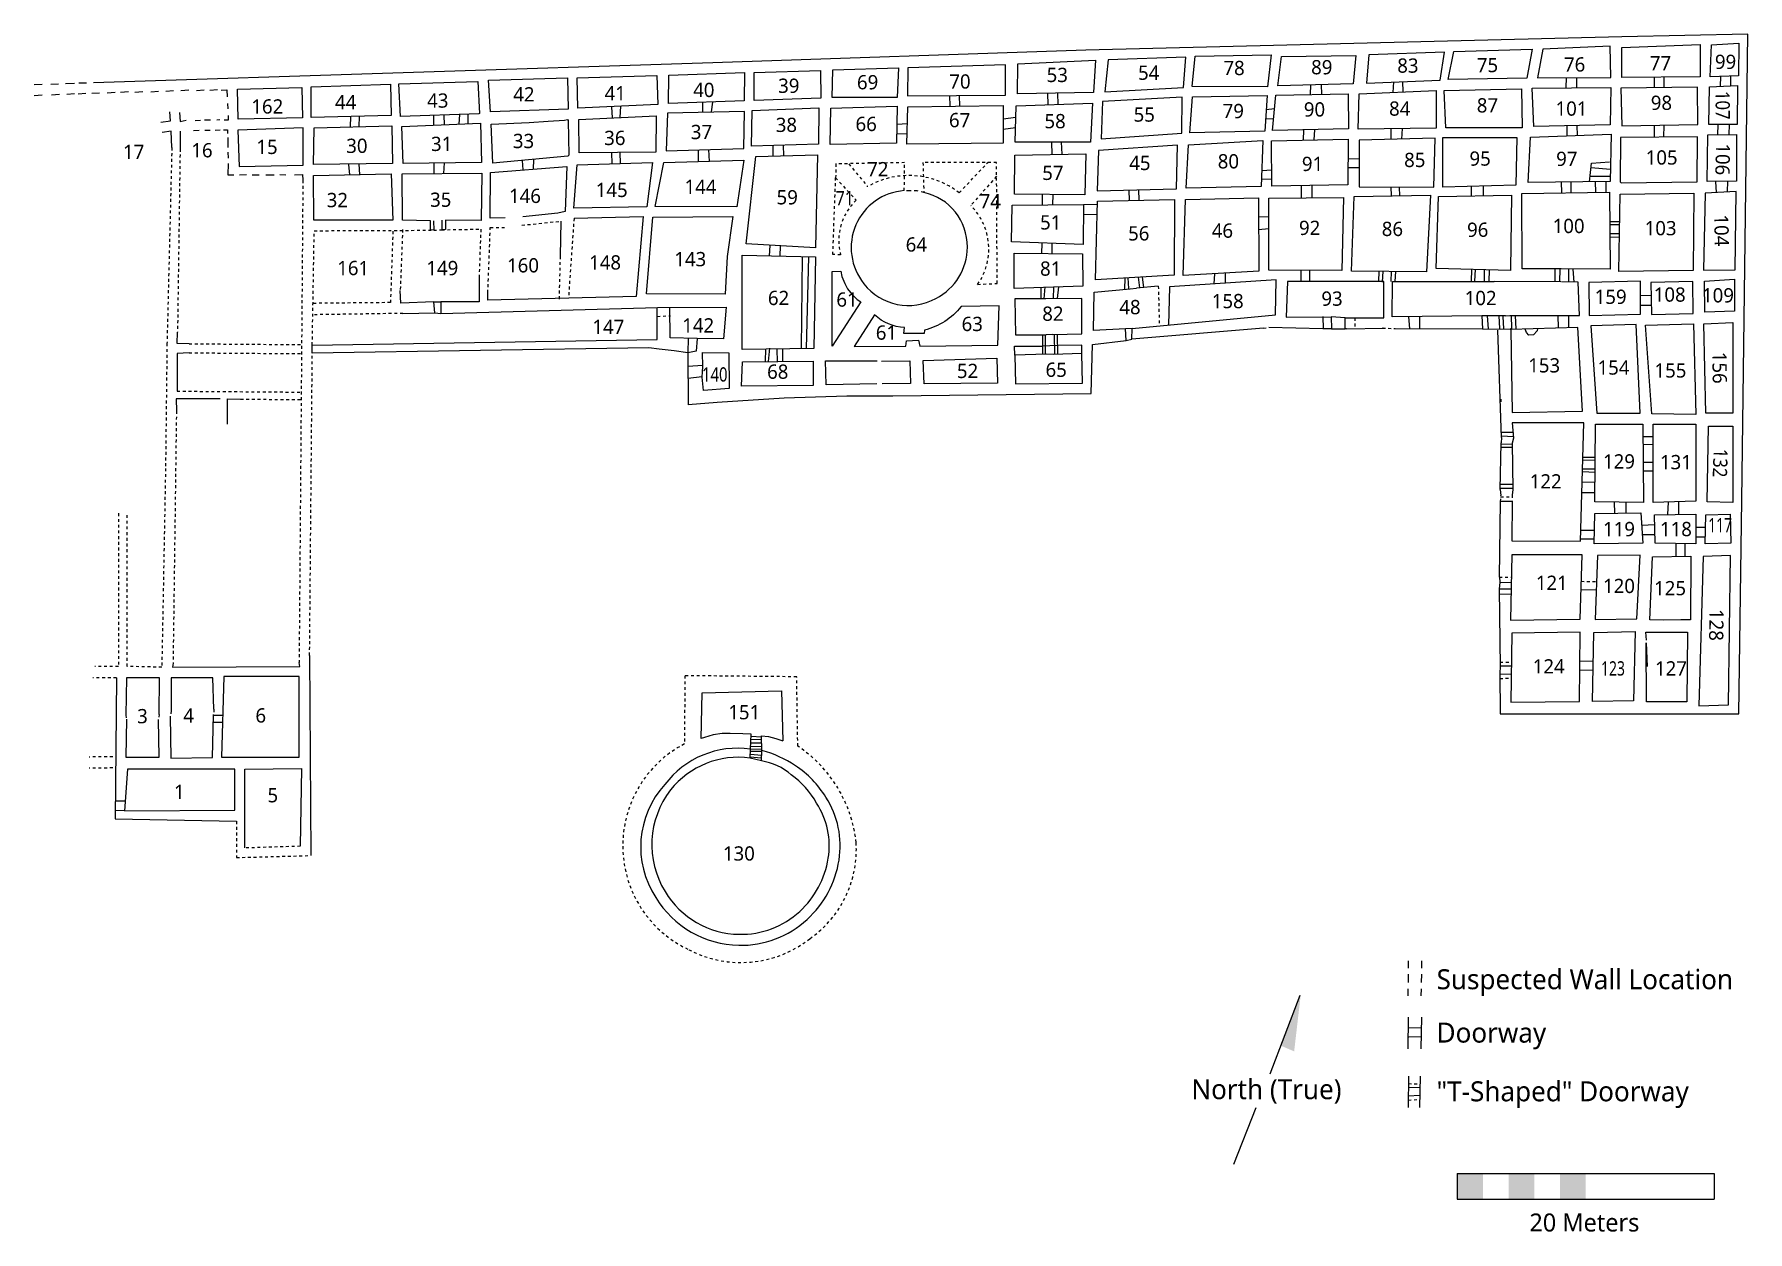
# Model space of a CAD drawing. Header units: inches. Extents: x -16.5 to 43.5, y -7.1 to 34.9.
import ezdxf

# ---------------------------------------------------------------- set-up
doc = ezdxf.new("R2010")
doc.units = ezdxf.units.IN
doc.header["$LTSCALE"] = 0.25
doc.header["$MEASUREMENT"] = 0
doc.linetypes.add('HIDDEN', pattern=[0.375, 0.25, -0.125])
for name, color, linetype in [('tblock', 7, 'Continuous'), ('text-primary', 7, 'Continuous'), ('Walls', 5, 'Continuous')]:
    doc.layers.add(name, color=color, linetype=linetype)
doc.styles.get("Standard").update_dxf_attribs({"font": 'trebuc.TTF'})

msp = doc.modelspace()

# ---------------------------------------------------------------- linework, layer by layer
at = {"layer": 'tblock', "color": 7, "linetype": 'Continuous'}
for points in [[(26.821, -1.537), (27.866, 1.21)], [(25.542, -4.708), (26.324, -2.717)], [(33.365, -5.027), (34.265, -5.027), (35.165, -5.027), (36.065, -5.027), (36.965, -5.027), (37.865, -5.027)], [(33.365, -5.027), (33.365, -5.927)], [(37.865, -5.027), (38.765, -5.027), (39.665, -5.027), (40.565, -5.027), (41.465, -5.027), (42.365, -5.027)], [(42.365, -5.027), (42.365, -5.927)], [(33.365, -5.927), (34.265, -5.927), (35.165, -5.927), (36.065, -5.927), (36.965, -5.927), (37.865, -5.927)], [(37.865, -5.927), (38.765, -5.927), (39.665, -5.927), (40.565, -5.927), (41.465, -5.927), (42.365, -5.927)]]:
    msp.add_lwpolyline(points, dxfattribs=at)
for points in [[(33.365, -5.927), (33.365, -5.027), (34.265, -5.927), (34.265, -5.027)], [(35.165, -5.927), (35.165, -5.027), (36.065, -5.927), (36.065, -5.027)], [(36.965, -5.927), (36.965, -5.027), (37.865, -5.927), (37.865, -5.027)]]:
    msp.add_solid(points, dxfattribs=at)
at = {"layer": 'Walls'}
for p, q in [((43.537, 34.862), (39.131, 34.775)), ((43.328, 18.551), (43.537, 34.862)), ((20.365, 34.307), (7.301, 33.86)), ((39.131, 34.775), (20.365, 34.307)), ((7.301, 33.86), (-14.378, 33.164)), ((-3.622, 25.441), (-3.641, 25.889)), ((-0.882, 26.373), (-0.882, 25.497)), ((20.63, 24.487), (20.658, 25.833)), ((20.658, 25.833), (21.91, 25.95)), ((22.9, 26.042), (22.137, 25.968)), ((23.29, 26.023), (23.254, 24.677)), ((27.026, 26.265), (23.29, 26.023)), ((27.008, 25.038), (27.026, 26.265)), ((27.425, 26.21), (27.378, 24.954)), ((30.79, 26.21), (27.425, 26.21)), ((30.79, 24.931), (30.79, 26.21)), ((31.082, 24.97), (31.099, 26.203)), ((31.099, 26.203), (34.263, 26.203)), ((34.263, 26.203), (34.661, 26.209)), ((36.998, 26.194), (34.661, 26.209)), ((37.603, 26.18), (37.018, 26.19)), ((37.646, 25.012), (37.603, 26.18)), ((-2.467, 25.497), (-3.622, 25.441)), ((-0.882, 25.497), (-2.224, 25.497)), ((-2.224, 25.087), (5.361, 25.292)), ((5.361, 25.292), (7.766, 25.311)), ((7.766, 25.311), (7.673, 24.193)), ((18.959, 25.596), (17.881, 25.596)), ((17.881, 25.596), (17.899, 24.332)), ((20.223, 25.614), (18.959, 25.596)), ((20.223, 24.37), (20.223, 25.614)), ((-3.548, 25.087), (-2.429, 25.106)), ((21.989, 24.555), (27.008, 25.038)), ((27.378, 24.954), (28.948, 24.972)), ((29.439, 24.931), (30.79, 24.931)), ((34.225, 24.998), (31.082, 24.97)), ((35.055, 24.998), (34.225, 24.998)), ((35.21, 25.012), (37.646, 25.012)), ((7.673, 24.193), (6.759, 24.212)), ((17.899, 24.332), (18.977, 24.332)), ((19.2, 24.351), (20.223, 24.37)), ((20.544, 22.281), (20.601, 24)), ((20.601, 24), (21.776, 24.143)), ((21.748, 24.544), (20.63, 24.487)), ((26.58, 24.574), (21.97, 24.184)), ((28.962, 24.545), (28.657, 24.552)), ((29.487, 24.552), (29.439, 24.552)), ((34.253, 24.548), (35.261, 24.531)), ((34.913, 20.738), (34.791, 24.5)), ((35.245, 24.528), (35.224, 24.562)), ((6.722, 23.765), (6.424, 23.709)), ((6.424, 23.709), (6.435, 21.885)), ((11.27, 22.591), (11.251, 23.429)), ((11.251, 23.429), (13.054, 23.423)), ((13.209, 23.415), (14.196, 23.431)), ((14.196, 23.431), (14.219, 22.631)), ((18.977, 23.663), (17.881, 23.626)), ((17.881, 23.626), (17.899, 22.623)), ((20.223, 23.682), (19.219, 23.645)), ((20.241, 22.641), (20.223, 23.682)), ((13.046, 22.615), (11.27, 22.591)), ((14.219, 22.631), (13.232, 22.623)), ((13.609, 22.195), (20.544, 22.281)), ((17.899, 22.623), (20.241, 22.641)), ((37.804, 21.259), (35.292, 21.259)), ((35.292, 21.259), (35.34, 20.714)), ((37.686, 17.114), (37.804, 21.259)), ((34.867, 18.926), (34.906, 20.551)), ((35.288, 20.541), (35.318, 18.916)), ((43.231, 11.06), (43.328, 18.551)), ((34.844, 15.846), (34.852, 15.673)), ((34.839, 15.428), (34.868, 12.707)), ((34.854, 12.495), (34.865, 11.07)), ((34.865, 11.07), (43.231, 11.06)), ((31.658, -1.623), (31.663, -2.052)), ((31.649, -2.265), (31.653, -2.726))]:
    msp.add_line(p, q, dxfattribs=at)
at = {"layer": 'Walls', "color": 9}
for p, q in [((28.227, 32.752), (28.238, 33.086)), ((28.607, 33.095), (28.618, 32.759)), ((31.131, 33.191), (31.114, 32.827)), ((31.471, 32.843), (31.465, 33.203)), ((26.655, 31.895), (26.935, 31.913)), ((26.968, 32.252), (26.677, 32.212)), ((27.979, 31.155), (27.997, 31.514)), ((28.366, 31.521), (28.348, 31.163)), ((31.039, 31.553), (31.039, 31.182)), ((31.427, 31.191), (31.444, 31.56)), ((29.546, 30.495), (29.933, 30.51)), ((29.546, 30.198), (29.933, 30.198)), ((21.867, 29.408), (21.878, 29.045)), ((22.226, 29.052), (22.214, 29.416)), ((31.042, 29.514), (31.047, 29.202)), ((31.351, 29.208), (31.346, 29.512)), ((33.857, 29.531), (33.857, 29.2)), ((34.282, 29.209), (34.29, 29.544)), ((20.77, 28.904), (20.284, 28.893)), ((20.281, 28.547), (20.76, 28.562)), ((27.885, 26.594), (27.885, 26.21)), ((28.194, 26.592), (28.194, 26.21)), ((30.625, 26.558), (30.612, 26.219)), ((30.756, 26.563), (30.741, 26.178)), ((31.058, 26.555), (31.043, 26.203)), ((31.209, 26.553), (31.183, 26.204)), ((33.987, 26.219), (34.004, 26.622)), ((34.312, 26.616), (34.312, 26.203)), ((36.954, 26.643), (36.942, 26.194)), ((37.279, 26.201), (37.279, 26.649)), ((18.928, 26.023), (18.891, 25.596)), ((19.231, 25.614), (19.246, 26.005)), ((21.869, 25.963), (21.845, 26.334)), ((22.247, 25.981), (22.206, 26.358)), ((-2.429, 25.106), (-2.467, 25.497)), ((-2.224, 25.497), (-2.224, 25.087)), ((28.664, 24.973), (28.676, 24.55)), ((28.948, 24.972), (28.962, 24.545)), ((29.439, 24.552), (29.439, 24.931)), ((31.659, 24.98), (31.69, 24.549)), ((32.049, 24.987), (32.049, 24.541)), ((34.225, 24.998), (34.253, 24.548)), ((34.993, 24.548), (34.979, 24.984)), ((35.28, 24.562), (35.266, 25.012)), ((6.759, 24.212), (6.722, 23.765)), ((18.94, 24.332), (18.94, 23.663)), ((19.281, 23.645), (19.262, 24.351)), ((21.776, 24.143), (21.748, 24.544)), ((21.97, 24.184), (21.989, 24.555)), ((9.287, 23.868), (9.242, 23.401)), ((9.569, 23.404), (9.56, 23.826)), ((34.906, 20.517), (35.288, 20.507)), ((35.34, 20.76), (34.913, 20.783)), ((35.318, 18.95), (34.867, 18.96)), ((34.852, 15.673), (35.26, 15.668)), ((35.256, 15.428), (34.839, 15.428)), ((34.848, 15.262), (35.269, 15.252)), ((34.868, 12.75), (35.263, 12.742)), ((35.26, 12.459), (34.854, 12.437)), ((32.055, -2.301), (31.649, -2.322)), ((31.663, -2.009), (32.057, -2.018))]:
    msp.add_line(p, q, dxfattribs=at)
at = {"layer": 'Walls', "color": 9, "linetype": 'HIDDEN'}
for p, q in [((29.784, 24.932), (29.784, 24.558)), ((34.886, 18.659), (35.28, 18.672)), ((34.868, 12.875), (35.267, 12.867)), ((31.663, -1.885), (32.062, -1.893))]:
    msp.add_line(p, q, dxfattribs=at)
at = {"layer": 'Walls', "linetype": 'HIDDEN'}
for p, q in [((34.886, 18.497), (34.898, 18.715)), ((35.292, 18.728), (35.292, 18.497)), ((-13.512, 18.087), (-13.512, 12.726)), ((-13.512, 12.726), (-14.341, 12.726)), ((-13.579, 12.331), (-14.403, 12.325)), ((-13.709, 9.559), (-14.533, 9.553)), ((-13.709, 9.169), (-14.533, 9.163))]:
    msp.add_line(p, q, dxfattribs=at)
at = {"layer": 'Walls', "linetype": 'Continuous'}
for p, q in [((34.844, 15.846), (34.886, 18.497)), ((35.292, 18.497), (35.279, 17.128)), ((35.279, 17.128), (37.686, 17.114))]:
    msp.add_line(p, q, dxfattribs=at)
at = {"layer": 'Walls'}
for points in [[(30.191, 33.155), (32.769, 33.253), (32.921, 34.232), (30.267, 34.145)], [(33.052, 33.275), (33.247, 34.253), (35.989, 34.34), (35.804, 33.329)], [(38.741, 33.351), (38.719, 34.449), (36.359, 34.34), (36.174, 33.34)], [(39.126, 33.345), (39.126, 34.395), (41.868, 34.502), (41.868, 33.375)], [(42.264, 34.487), (43.223, 34.548), (43.208, 33.406), (42.218, 33.375)], [(8.748, 33.521), (11.076, 33.597), (11.087, 32.619), (8.748, 32.543)], [(11.499, 33.614), (13.805, 33.69), (13.762, 32.646), (11.477, 32.646)], [(17.547, 32.733), (17.547, 33.788), (14.132, 33.69), (14.121, 32.701)], [(17.967, 32.774), (17.977, 33.829), (20.697, 33.949), (20.632, 32.818)], [(21.023, 32.85), (23.786, 33.003), (23.862, 34.057), (21.143, 33.97)], [(24.08, 33.035), (24.189, 34.09), (26.854, 34.144), (26.723, 33.024)], [(27.09, 33.057), (27.21, 34.079), (29.821, 34.123), (29.723, 33.122)], [(-9.313, 31.891), (-9.346, 32.935), (-7.083, 33.001), (-7.062, 31.935)], [(-6.757, 31.946), (-6.757, 33.022), (-3.983, 33.109), (-3.961, 32.022)], [(-3.635, 31.978), (-3.689, 33.131), (-0.926, 33.207), (-0.872, 32.087), (-0.894, 32.076)], [(-0.484, 32.141), (-0.549, 33.26), (2.214, 33.337), (2.236, 32.238)], [(2.573, 32.271), (2.551, 33.337), (5.347, 33.413), (5.38, 32.401)], [(5.749, 32.434), (5.76, 33.424), (8.415, 33.521), (8.404, 32.532)], [(36.043, 31.633), (35.989, 32.97), (38.741, 33.003), (38.719, 31.687)], [(41.792, 31.701), (41.776, 33.01), (39.096, 32.98), (39.126, 31.655)], [(42.203, 33.025), (43.177, 33.071), (43.162, 31.701), (42.172, 31.701)], [(17.923, 32.361), (20.599, 32.448), (20.523, 31.089), (17.89, 31.078)], [(20.904, 31.198), (23.721, 31.404), (23.732, 32.655), (20.947, 32.503)], [(24.004, 31.415), (24.091, 32.666), (26.712, 32.72), (26.625, 31.47)], [(27.014, 32.731), (29.549, 32.774), (29.56, 31.546), (26.895, 31.491)], [(29.897, 31.535), (29.93, 32.774), (32.627, 32.894), (32.627, 31.578)], [(32.965, 31.589), (32.91, 32.894), (35.619, 32.948), (35.64, 31.589)], [(-0.397, 30.346), (-0.462, 31.716), (0.876, 31.771), (1.54, 31.814), (2.105, 31.858), (2.214, 31.88), (2.236, 31.847), (2.258, 30.629), (2.225, 30.597)], [(2.606, 31.88), (5.314, 32.01), (5.303, 30.738), (2.617, 30.705)], [(8.393, 30.857), (8.415, 32.162), (5.717, 32.097), (5.673, 30.781)], [(8.683, 32.195), (11.011, 32.282), (11, 31.009), (8.661, 30.944)], [(11.434, 32.277), (13.762, 32.342), (13.729, 31.048), (11.412, 31.004)], [(14.099, 31.015), (14.132, 32.32), (17.471, 32.364), (17.471, 31.048)], [(-7.04, 31.587), (-9.324, 31.5), (-9.281, 30.228), (-7.04, 30.282)], [(-6.659, 31.587), (-3.94, 31.652), (-3.918, 30.337), (-6.681, 30.304)], [(-3.581, 31.63), (-0.828, 31.75), (-0.796, 30.369), (-3.537, 30.337)], [(32.551, 29.502), (32.595, 31.22), (29.93, 31.154), (29.93, 29.523)], [(32.856, 31.241), (35.456, 31.252), (35.412, 29.578), (32.867, 29.502)], [(35.847, 29.676), (35.934, 31.263), (38.752, 31.361), (38.719, 29.708)], [(41.761, 29.692), (41.776, 31.275), (39.081, 31.244), (39.066, 29.692), (39.111, 29.661)], [(42.142, 31.336), (43.147, 31.351), (43.147, 29.722), (42.111, 29.707)], [(8.813, 30.585), (10.967, 30.64), (10.902, 27.378), (8.465, 27.519)], [(17.88, 30.632), (20.36, 30.676), (20.327, 29.241), (17.869, 29.262)], [(23.536, 29.447), (23.569, 30.98), (20.806, 30.795), (20.762, 29.382)], [(23.873, 29.469), (23.96, 30.991), (26.56, 31.143), (26.506, 29.534)], [(26.873, 29.545), (26.862, 31.133), (29.549, 31.187), (29.538, 29.589)], [(2.432, 28.77), (2.551, 30.292), (5.195, 30.368), (4.988, 28.824)], [(5.282, 28.835), (5.586, 30.368), (8.382, 30.455), (8.143, 28.824)], [(-6.681, 29.912), (-3.961, 29.978), (-3.896, 28.347), (-6.67, 28.347)], [(17.782, 28.882), (20.284, 28.903), (20.273, 27.501), (17.76, 27.588)], [(20.697, 26.261), (20.773, 29.023), (23.471, 29.077), (23.46, 26.424)], [(23.775, 26.413), (23.852, 29.077), (26.408, 29.132), (26.419, 26.566)], [(26.764, 26.598), (26.775, 29.121), (29.386, 29.143), (29.32, 26.588)], [(29.658, 26.566), (29.756, 29.175), (32.431, 29.23), (32.29, 26.544)], [(32.714, 29.175), (35.271, 29.23), (35.227, 26.62), (35.227, 26.588), (32.627, 26.664)], [(39.02, 26.556), (39.066, 29.265), (41.655, 29.296), (41.624, 26.586)], [(41.99, 26.601), (43.101, 26.617), (43.132, 29.357), (42.05, 29.296)], [(4.977, 25.769), (5.206, 28.454), (8.001, 28.476), (7.805, 27.084), (7.729, 25.758)], [(8.334, 27.123), (10.902, 27.068), (10.836, 23.861), (8.334, 23.828)], [(17.847, 25.957), (17.847, 27.196), (20.251, 27.175), (20.262, 26.044)], [(12.49, 25.492), (11.478, 23.937), (11.478, 26.557), (11.783, 26.568), (11.815, 26.383), (11.924, 26.133), (12.022, 25.948), (12.185, 25.752), (12.359, 25.578)], [(39.781, 26.221), (37.969, 26.175), (37.984, 25.018), (39.781, 25.064)], [(41.624, 25.079), (41.609, 26.206), (40.147, 26.175), (40.162, 25.049)], [(42.02, 26.221), (43.071, 26.282), (43.071, 25.17), (42.035, 25.125)], [(35.292, 21.615), (37.757, 21.662), (37.591, 24.599), (35.245, 24.528)], [(39.771, 21.591), (39.629, 24.694), (38.041, 24.647), (38.254, 21.591)], [(39.961, 24.67), (41.643, 24.718), (41.714, 21.544), (40.174, 21.567)], [(41.998, 24.718), (43.017, 24.765), (43.017, 21.591), (42.07, 21.591)], [(6.927, 22.859), (6.951, 23.228), (6.939, 23.72), (7.862, 23.708), (7.875, 22.453), (6.976, 22.391)], [(8.345, 23.393), (10.815, 23.415), (10.815, 22.567), (8.302, 22.534)], [(14.702, 22.623), (14.665, 23.44), (17.249, 23.515), (17.267, 22.641)], [(38.207, 21.212), (39.866, 21.212), (39.889, 18.464), (38.183, 18.488)], [(40.221, 21.212), (41.714, 21.212), (41.714, 18.512), (40.221, 18.464)], [(42.164, 21.141), (43.017, 21.141), (43.017, 18.464), (42.117, 18.488)], [(38.16, 17.019), (38.183, 18.085), (39.795, 18.109), (39.866, 17.043)], [(40.269, 18.038), (41.714, 18.062), (41.714, 17.019), (40.292, 17.043)], [(42.07, 18.038), (42.923, 18.062), (42.946, 17.043), (42.046, 17.019)], [(35.235, 14.343), (37.672, 14.376), (37.737, 16.638), (35.279, 16.638)], [(39.652, 14.387), (39.771, 16.616), (38.281, 16.605), (38.194, 14.365)], [(40.206, 16.561), (41.544, 16.583), (41.534, 14.354), (41.196, 14.354), (40.598, 14.343), (40.109, 14.354)], [(41.98, 16.572), (41.827, 11.342), (42.861, 11.386), (42.937, 16.605)], [(35.246, 11.473), (37.65, 11.494), (37.672, 13.93), (35.279, 13.887)], [(38.15, 13.908), (39.597, 13.952), (39.532, 11.516), (38.096, 11.494)], [(-9.901, 9.553), (-7.184, 9.553), (-7.184, 12.372), (-9.819, 12.372)], [(-13.293, 7.674), (-9.431, 7.695), (-9.431, 9.124), (-13.191, 9.124)]]:
    msp.add_lwpolyline(points, close=True, dxfattribs=at)
for points in [[(-16.184, 33.098), (-16.456, 33.087)], [(-15.608, 33.12), (-15.879, 33.098)], [(-15.053, 33.142), (-15.368, 33.131)], [(-14.629, 33.153), (-14.89, 33.153)], [(-16.184, 32.729), (-16.456, 32.707)], [(-15.575, 32.75), (-15.847, 32.729)], [(-15.042, 32.772), (-15.314, 32.75)], [(-14.65, 32.783), (-14.922, 32.761)], [(-14.172, 32.805), (-14.444, 32.783)], [(-13.628, 32.826), (-13.9, 32.805)], [(-13.16, 32.848), (-13.432, 32.826)], [(-12.66, 32.848), (-12.932, 32.826)], [(-12.105, 32.859), (-12.377, 32.837)], [(-11.583, 32.881), (-11.855, 32.859)], [(-11.05, 32.903), (-11.322, 32.881)], [(-10.506, 32.903), (-10.778, 32.881)], [(-10.038, 32.913), (-10.31, 32.892)], [(-9.912, 32.903), (-9.716, 32.914), (-9.705, 32.674)], [(-9.694, 32.435), (-9.683, 32.25)], [(-12.025, 31.785), (-11.688, 31.833), (-11.712, 32.147)], [(-11.374, 32.123), (-11.35, 31.809), (-11.133, 31.858)], [(-10.64, 31.837), (-10.825, 31.826)], [(-10.281, 31.848), (-10.499, 31.848)], [(-9.955, 31.87), (-10.064, 31.859)], [(-9.672, 32.022), (-9.672, 31.848), (-9.803, 31.848)], [(-11.639, 30.894), (-11.664, 31.472), (-11.977, 31.424)], [(-11.35, 31.472), (-11.35, 30.846)], [(-10.88, 31.489), (-10.684, 31.5)], [(-10.488, 31.5), (-10.292, 31.5)], [(-10.118, 31.5), (-9.944, 31.511)], [(-9.835, 31.511), (-9.694, 31.511), (-9.694, 31.391)], [(-9.683, 31.25), (-9.683, 30.902)], [(-9.683, 30.739), (-9.672, 30.521)], [(-9.672, 30.337), (-9.683, 29.934), (-9.466, 29.945)], [(-3.57, 29.978), (-0.785, 29.999)], [(-0.785, 29.999), (-0.807, 28.336), (-2.058, 28.347)], [(0.028, 28.433), (-0.495, 28.422), (-0.484, 30.02), (2.192, 30.227), (2.127, 28.65), (1.877, 28.596), (0.648, 28.465)], [(-9.27, 29.945), (-9.02, 29.956)], [(-8.824, 29.945), (-8.584, 29.945)], [(-8.345, 29.945), (-8.062, 29.945)], [(-7.856, 29.956), (-7.649, 29.945)], [(-7.344, 29.945), (-7.062, 29.956), (-7.051, 29.749)], [(-3.559, 28.347), (-3.57, 29.978)], [(37.01, 26.643), (35.64, 26.653), (35.63, 29.284), (38.697, 29.328), (38.719, 26.631), (37.01, 26.643)], [(-2.58, 28.325), (-3.559, 28.347)], [(1.98, 28.316), (1.956, 27.087)], [(2.443, 28.422), (4.868, 28.476), (4.618, 25.682)], [(10.434, 27.078), (10.399, 23.855)], [(10.654, 27.073), (10.572, 23.857)], [(4.618, 25.682), (-0.575, 25.545), (-0.575, 25.81)], [(6.424, 23.709), (5.954, 23.782), (5.425, 23.831), (5.056, 23.88), (-6.722, 23.689), (-6.722, 23.978), (5.354, 24.171), (5.354, 25.292)], [(6.759, 24.212), (5.807, 24.237), (5.798, 25.296)], [(-11.035, 24.025), (-11.454, 24.037), (-11.441, 24.43)], [(28.657, 24.552), (26.766, 24.593), (26.766, 24.593)], [(30.776, 24.571), (30.749, 24.571)], [(31.194, 24.561), (34.254, 24.551)], [(36.177, 24.556), (36.168, 24.478), (36.041, 24.337), (35.872, 24.323), (35.787, 24.421), (35.745, 24.534), (35.744, 24.543)], [(-11.035, 23.708), (-11.454, 23.683), (-11.454, 22.364)], [(6.424, 23.709), (6.435, 21.885)], [(17.881, 23.626), (17.862, 23.942), (18.847, 23.942)], [(20.223, 23.682), (20.223, 23.979), (19.36, 23.963)], [(6.441, 21.897), (7.449, 21.976), (9.797, 22.125), (11.997, 22.2), (13.609, 22.195)], [(-9.946, 22.092), (-11.492, 22.098), (-11.479, 21.667)], [(-9.691, 21.211), (-9.691, 22.098), (-9.235, 22.086)], [(39.987, 13.642), (39.967, 13.919), (41.425, 13.919), (41.403, 11.484), (39.989, 11.484), (39.98, 13.556), (40.011, 12.723)], [(-11.597, 12.842), (-11.618, 12.699), (-7.163, 12.719), (-7.184, 12.862)], [(-6.816, 13.107), (-6.775, 6.102)], [(-13.579, 12.331), (-13.62, 7.388), (-9.37, 7.307)], [(-12.067, 12.331), (-13.232, 12.331), (-13.252, 11.024)], [(-12.088, 11.044), (-12.067, 12.331)], [(-10.167, 11.228), (-10.208, 12.331), (-11.658, 12.331), (-11.658, 11.167)], [(8.606, 9.518), (8.618, 9.83), (8.65, 10.352), (8.347, 10.364), (7.915, 10.373), (7.631, 10.373), (7.318, 10.327), (7.015, 10.235), (6.896, 10.198), (6.933, 11.795), (9.705, 11.869), (9.751, 10.125)], [(-13.232, 10.881), (-13.252, 9.553), (-12.088, 9.553), (-12.108, 10.861)], [(-11.699, 10.983), (-11.679, 9.513), (-10.21, 9.541), (-10.178, 11.038)], [(9.002, 9.414), (9.023, 9.78), (9.007, 10.299), (9.255, 10.272), (9.512, 10.198), (9.751, 10.125)], [(-9.084, 6.367), (-9.084, 9.124), (-7.102, 9.145), (-7.143, 6.428)], [(9.002, 9.414), (8.606, 9.518)], [(31.659, 2.158), (31.659, 2.41)], [(32.126, 2.154), (32.127, 2.41)], [(31.655, 1.655), (31.657, 1.951)], [(32.114, 1.655), (32.121, 1.951)], [(31.651, 1.185), (31.653, 1.435)], [(32.104, 1.186), (32.11, 1.435)], [(31.651, -0.661), (31.66, 0.44)], [(32.104, -0.66), (32.129, 0.44)], [(32.063, -1.623), (32.048, -2.726)]]:
    msp.add_lwpolyline(points, dxfattribs=at)
at = {"layer": 'Walls', "color": 9}
for points in [[(37.18, 33.344), (37.165, 32.984)], [(37.559, 32.989), (37.556, 33.346)], [(40.275, 32.993), (40.27, 33.358)], [(40.604, 33.361), (40.604, 32.997)], [(42.585, 33.043), (42.594, 33.387)], [(42.934, 33.397), (42.934, 33.06)], [(6.946, 32.478), (6.935, 32.13)], [(7.294, 32.488), (7.24, 32.151)], [(15.584, 32.715), (15.603, 32.339)], [(15.953, 32.344), (15.94, 32.718)], [(19.015, 32.791), (19.029, 32.397)], [(19.372, 32.797), (19.378, 32.408)], [(-5.386, 31.989), (-5.397, 31.609)], [(-5.082, 31.978), (-5.093, 31.63)], [(-2.482, 32.022), (-2.482, 31.674)], [(-2.112, 32.033), (-2.101, 31.696)], [(-1.568, 32.055), (-1.59, 31.717)], [(-1.274, 32.076), (-1.274, 31.728)], [(3.756, 32.326), (3.778, 31.936)], [(4.066, 32.34), (4.048, 31.949)], [(17.471, 31.906), (17.913, 31.953)], [(14.108, 31.37), (13.737, 31.364)], [(13.746, 31.716), (14.117, 31.742)], [(17.903, 31.583), (17.471, 31.529)], [(37.207, 31.656), (37.207, 31.307)], [(37.573, 31.32), (37.568, 31.664)], [(40.271, 31.258), (40.276, 31.675)], [(40.594, 31.68), (40.59, 31.261)], [(42.494, 31.341), (42.504, 31.701)], [(42.89, 31.701), (42.878, 31.347)], [(3.753, 30.719), (3.766, 30.327)], [(4.046, 30.723), (4.06, 30.336)], [(6.783, 30.814), (6.783, 30.412)], [(7.153, 30.825), (7.174, 30.412)], [(9.409, 30.6), (9.409, 30.965)], [(9.77, 30.975), (9.776, 30.61)], [(19.156, 31.083), (19.177, 30.655)], [(19.502, 31.085), (19.516, 30.661)], [(-5.452, 30.304), (-5.419, 29.945)], [(-5.093, 30.326), (-5.071, 29.945)], [(-2.46, 29.989), (-2.449, 30.337)], [(-2.112, 29.989), (-2.09, 30.358)], [(0.663, 30.109), (0.643, 30.446)], [(1.026, 30.482), (1.011, 30.136)], [(26.525, 30.091), (26.869, 30.114)], [(26.871, 29.79), (26.514, 29.777)], [(27.909, 29.131), (27.915, 29.562)], [(28.275, 29.568), (28.272, 29.134)], [(37.003, 29.689), (37.015, 29.304)], [(37.357, 29.309), (37.35, 29.693)], [(38.2, 29.702), (38.205, 29.321)], [(38.586, 29.326), (38.58, 29.707)], [(42.442, 29.318), (42.423, 29.711)], [(42.828, 29.717), (42.816, 29.339)], [(18.848, 28.893), (18.848, 29.251)], [(19.205, 29.25), (19.198, 28.894)], [(-2.475, 28.331), (-2.471, 27.999), (-2.58, 28.01), (-2.58, 28.325)], [(-2.058, 28.347), (-2.058, 28.021), (-2.174, 28.016), (-2.175, 28.347)], [(26.411, 28.468), (26.772, 28.482)], [(38.706, 28.306), (39.049, 28.306)], [(26.77, 28.052), (26.413, 28.009)], [(39.046, 28.186), (38.707, 28.186)], [(38.709, 27.89), (39.043, 27.89)], [(39.04, 27.748), (38.71, 27.754)], [(9.291, 27.102), (9.312, 27.47)], [(9.663, 27.45), (9.647, 27.095)], [(18.824, 27.188), (18.834, 27.551)], [(19.174, 27.539), (19.174, 27.184)], [(24.86, 26.125), (24.878, 26.477)], [(25.242, 26.498), (25.242, 26.149)], [(33.866, 26.63), (33.853, 26.218)], [(34.483, 26.612), (34.47, 26.205)], [(36.783, 26.643), (36.783, 26.196)], [(37.408, 26.64), (37.446, 26.186)], [(18.791, 25.991), (18.791, 25.596)], [(19.407, 26.013), (19.355, 25.614)], [(21.723, 26.322), (21.712, 25.931)], [(22.331, 26.358), (22.384, 25.992)], [(40.153, 25.714), (39.781, 25.707)], [(39.781, 25.38), (40.158, 25.374)], [(34.415, 24.998), (34.444, 24.551)], [(34.828, 24.998), (34.842, 24.558)], [(35.392, 25.012), (35.423, 24.533)], [(36.888, 25.012), (36.897, 24.578)], [(37.266, 25.012), (37.266, 24.589)], [(6.442, 24.22), (6.424, 23.709)], [(18.847, 24.332), (18.847, 23.659)], [(19.353, 24.354), (19.366, 23.65)], [(9.143, 23.412), (9.154, 23.839)], [(9.738, 23.846), (9.745, 23.405)], [(6.95, 23.267), (6.424, 23.224)], [(6.928, 22.87), (6.424, 22.808)], [(35.322, 20.918), (34.91, 20.918)], [(40.221, 20.763), (39.87, 20.763)], [(39.872, 20.499), (40.221, 20.505)], [(35.291, 20.397), (34.903, 20.397)], [(38.196, 19.938), (37.765, 19.947)], [(38.197, 20.045), (37.769, 20.045)], [(40.221, 19.862), (39.877, 19.862)], [(38.182, 19.634), (37.748, 19.634)], [(38.192, 19.517), (37.755, 19.535)], [(39.88, 19.577), (40.221, 19.57)], [(35.314, 19.097), (34.871, 19.091)], [(38.186, 18.807), (37.734, 18.807)], [(38.189, 19.176), (37.744, 19.161)], [(35.292, 18.497), (34.886, 18.497)], [(38.88, 18.095), (38.875, 18.478)], [(39.264, 18.473), (39.264, 18.101)], [(40.745, 18.046), (40.758, 18.481)], [(41.114, 18.493), (41.114, 18.052)], [(38.175, 17.482), (37.695, 17.482)], [(39.824, 17.672), (40.277, 17.691)], [(41.714, 17.607), (42.059, 17.597)], [(38.167, 17.183), (37.688, 17.184)], [(40.285, 17.336), (39.846, 17.336)], [(41.028, 16.575), (41.035, 17.031)], [(41.34, 17.026), (41.34, 16.58)], [(42.051, 17.255), (41.714, 17.25)], [(38.246, 15.399), (37.688, 15.408)], [(37.668, 12.913), (38.109, 12.923)], [(37.668, 12.59), (38.109, 12.6)], [(-10.17, 11.014), (-9.88, 11.022)], [(-10.184, 10.779), (-9.866, 10.779)], [(8.645, 10.282), (9.009, 10.261)], [(8.603, 9.833), (9.021, 9.842)], [(8.61, 9.653), (9.021, 9.62)], [(8.615, 9.757), (9.022, 9.757)], [(8.624, 9.926), (9.019, 9.93)], [(8.631, 10.054), (9.015, 10.052)], [(8.638, 10.169), (9.011, 10.173)], [(8.597, 9.555), (9.008, 9.522)], [(-13.27, 8.006), (-13.615, 8.006)], [(-13.293, 7.674), (-13.618, 7.682)], [(31.673, 0.074), (32.114, 0.084)], [(31.673, -0.248), (32.114, -0.238)]]:
    msp.add_lwpolyline(points, dxfattribs=at)
at = {"layer": 'Walls', "linetype": 'HIDDEN'}
for points in [[(-11.639, 30.894), (-11.809, 24.037)], [(-11.35, 30.846), (-11.441, 24.43)], [(-7.051, 29.749), (-7.184, 12.862)], [(0.617, 28.175), (1.98, 28.316)], [(2.443, 28.422), (2.248, 25.632)], [(-6.816, 13.107), (-6.722, 23.689), (-6.722, 23.978), (-6.655, 27.982), (-2.471, 27.999), (-2.191, 28.016), (-0.821, 28.037), (-0.882, 26.373)], [(-3.9, 27.965), (-3.985, 25.466), (-6.684, 25.438)], [(-3.559, 28.022), (-3.641, 25.889)], [(-0.575, 25.81), (-0.489, 28.092), (0.008, 28.092)], [(1.956, 27.087), (1.916, 25.577)], [(22.9, 26.042), (22.935, 24.646)], [(-3.548, 25.087), (-6.684, 25.04)], [(-11.809, 24.037), (-11.86, 19.66)], [(-11.035, 24.025), (-7.096, 23.994)], [(26.58, 24.574), (26.766, 24.593)], [(30.749, 24.571), (31.194, 24.561)], [(-11.035, 23.708), (-7.098, 23.677)], [(-11.454, 22.364), (-7.109, 22.33)], [(-11.479, 21.667), (-11.597, 12.842)], [(-9.235, 22.086), (-7.111, 22.069)], [(34.887, 22.085), (34.89, 21.946)], [(-11.86, 19.66), (-11.991, 12.698), (-13.208, 12.726), (-13.208, 18.087)], [(-13.252, 11.024), (-13.232, 10.881)], [(-12.088, 11.044), (-12.108, 10.861)], [(-11.658, 11.167), (-11.699, 10.983)], [(-10.167, 11.228), (-10.178, 11.038)], [(-9.37, 7.307), (-9.375, 6.032), (-6.775, 6.102)], [(-7.143, 6.428), (-9.084, 6.367)]]:
    msp.add_lwpolyline(points, dxfattribs=at)
for points in [[(17.236, 29.887), (16.334, 28.865, -0.365564), (16.573, 26.103), (17.258, 26.136), (17.236, 30.376), (14.658, 30.366), (14.691, 29.322), (14.452, 29.376), (14.18, 29.376), (14.006, 29.387), (14.017, 30.366), (11.613, 30.322), (11.602, 29.833)], [(12.059, 30.322), (12.722, 29.528, -0.305162), (15.931, 29.311), (16.932, 30.376)], [(10.238, 12.362), (6.325, 12.4), (6.306, 10.011, 0.620448), (6.46, 2.806, 0.295761), (10.7, 3.191, 0.262984), (12.319, 6.563, -2.812409)], [(12.319, 6.563, 0.223153), (10.276, 9.934), (10.238, 12.362)]]:
    msp.add_lwpolyline(points, format="xyb", dxfattribs=at)
at = {"layer": 'Walls', "linetype": 'Continuous'}
for points in [[(38.001, 29.691), (38.065, 30.352), (38.701, 30.39)], [(38.727, 30.123), (38.048, 30.18)], [(38.723, 29.882), (38.02, 29.882)], [(21.91, 25.95), (22.137, 25.968)], [(-2.467, 25.497), (-2.224, 25.497)], [(-2.429, 25.106), (-2.224, 25.087)], [(29.439, 24.931), (28.948, 24.972)], [(35.055, 24.998), (35.21, 25.012)], [(19.2, 24.351), (18.977, 24.332)], [(21.989, 24.555), (21.748, 24.544)], [(21.776, 24.143), (21.97, 24.184)], [(28.962, 24.545), (29.439, 24.552)], [(29.487, 24.552), (30.78, 24.572)], [(19.36, 23.963), (18.847, 23.942)], [(19.219, 23.645), (18.977, 23.663)], [(34.913, 20.738), (34.906, 20.551)], [(35.34, 20.714), (35.288, 20.541)], [(34.867, 18.926), (34.898, 18.715)], [(35.318, 18.916), (35.292, 18.728)], [(34.852, 15.673), (34.839, 15.428)], [(34.868, 12.707), (34.854, 12.495)], [(31.663, -2.052), (31.649, -2.265)]]:
    msp.add_lwpolyline(points, dxfattribs=at)
at = {"layer": 'Walls', "linetype": 'HIDDEN'}
msp.add_lwpolyline([(11.602, 29.833), (12.32, 29.05, 0.273363), (11.776, 27.136), (11.504, 27.147)], format="xyb", close=True, dxfattribs=at)
at = {"layer": 'Walls'}
for points in [[(14.006, 29.387, 0.605693), (12.592, 26.125, 0.369476), (15.115, 25.614, 0.281378), (16.214, 27.408, 0.356136), (14.691, 29.322, 7.192131)], [(12.968, 25.035), (12.251, 23.926), (14.056, 23.937), (14.078, 24.132), (14.502, 24.154), (14.546, 23.937), (17.276, 23.969), (17.331, 25.35), (15.993, 25.328, -0.170427), (14.709, 24.502), (14.698, 24.382), (13.991, 24.382), (14.013, 24.589, -0.175351), (12.968, 25.035, -1.321604)], [(8.618, 9.83, 0.272583), (5.62, 8.588, 0.341511), (5.303, 4.636, 0.256854), (8.214, 2.96, 0.193285), (10.604, 3.865, 0.168448), (11.722, 5.946, 0.185493), (11.259, 8.143, 0.110612), (10.191, 9.249, 0.078529), (9.023, 9.78, 1.224451)], [(8.606, 9.518, 0.263387), (5.822, 8.403, 0.311439), (5.628, 4.841, 0.257399), (8.221, 3.344, 0.193285), (10.344, 4.148, 0.168448), (11.343, 6.007, 0.185973), (10.934, 7.938, 0.113892), (10.05, 8.93, 0.145038), (9.002, 9.414, 0.078551)]]:
    msp.add_lwpolyline(points, format="xyb", dxfattribs=at)
at = {"layer": 'Walls', "color": 9, "linetype": 'HIDDEN'}
for points in [[(5.358, 24.979), (5.816, 25.006)], [(34.84, 15.855), (35.257, 15.855)], [(37.706, 15.705), (38.247, 15.693)], [(34.86, 12.302), (35.259, 12.318)], [(31.654, -2.458), (32.053, -2.441)]]:
    msp.add_lwpolyline(points, dxfattribs=at)
at = {"layer": 'Walls', "color": 7, "linetype": 'Continuous'}
msp.add_solid([(27.888, 1.245), (27.21, -0.563), (27.656, -0.755)], dxfattribs=at)

# ---------------------------------------------------------------- texts
at = {"layer": 'tblock', "color": 7, "linetype": 'HIDDEN'}
for s, height, p in [('Suspected Wall Location', 0.7, (32.643, 1.421)), ('Doorway', 0.7, (32.643, -0.448)), ('North (True)', 0.7, (24.056, -2.43)), ('"T-Shaped" Doorway', 0.7, (32.643, -2.504)), ('20 Meters', 0.63, (35.893, -7.062))]:
    msp.add_text(s, height=height, dxfattribs=at).set_placement(p)
at = {"layer": 'text-primary', "linetype": 'HIDDEN'}
for s, p in [('53', (18.99, 33.188)), ('54', (22.19, 33.266)), ('78', (25.18, 33.431)), ('89', (28.251, 33.459)), ('83', (31.266, 33.515)), ('75', (34.053, 33.534)), ('76', (37.104, 33.556)), ('77', (40.11, 33.602)), ('99', (42.387, 33.647)), ('42', (0.314, 32.509)), ('41', (3.511, 32.547)), ('40', (6.614, 32.663)), ('39', (9.589, 32.81)), ('69', (12.349, 32.933)), ('70', (15.582, 32.959)), ('162', (-8.856, 32.085)), ('44', (-5.928, 32.236)), ('43', (-2.7, 32.291)), ('79', (25.152, 31.924)), ('90', (27.995, 31.981)), ('84', (30.98, 32.01)), ('87', (34.051, 32.123)), ('101', (36.808, 32.009)), ('98', (40.143, 32.213)), ('38', (9.506, 31.44)), ('66', (12.298, 31.471)), ('67', (15.572, 31.606)), ('58', (18.913, 31.57)), ('55', (22.036, 31.801)), ('30', (-5.533, 30.706)), ('31', (-2.565, 30.774)), ('33', (0.302, 30.875)), ('36', (3.498, 30.982)), ('37', (6.531, 31.19)), ('17', (-13.348, 30.493)), ('16', (-10.956, 30.551)), ('15', (-8.68, 30.668)), ('45', (21.882, 30.106)), ('80', (24.981, 30.163)), ('85', (31.507, 30.212)), ('95', (33.795, 30.26)), ('97', (36.83, 30.25)), ('105', (39.964, 30.298)), ('72', (12.705, 29.888)), ('57', (18.836, 29.759)), ('91', (27.926, 30.073)), ('146', (0.167, 28.953)), ('145', (3.203, 29.162)), ('144', (6.311, 29.273)), ('59', (9.534, 28.905)), ('32', (-6.217, 28.807)), ('35', (-2.598, 28.819)), ('74', (16.643, 28.763)), ('51', (18.759, 28.025)), ('46', (24.772, 27.735)), ('92', (27.825, 27.833)), ('86', (30.724, 27.796)), ('96', (33.711, 27.767)), ('100', (36.706, 27.899)), ('103', (39.927, 27.822)), ('64', (14.056, 27.251)), ('56', (21.843, 27.64)), ('160', (0.098, 26.521)), ('148', (2.972, 26.623)), ('143', (5.952, 26.738)), ('161', (-5.85, 26.426)), ('149', (-2.729, 26.426)), ('81', (18.759, 26.407)), ('62', (9.231, 25.378)), ('61', (11.629, 25.322)), ('93', (28.609, 25.355)), ('102', (33.627, 25.376)), ('159', (38.178, 25.42)), ('108', (40.247, 25.497)), ('109', (41.936, 25.471)), ('82', (18.836, 24.827)), ('48', (21.535, 25.058)), ('158', (24.772, 25.269)), ('147', (3.085, 24.368)), ('142', (6.23, 24.418)), ('61', (13.008, 24.165)), ('63', (16.013, 24.468)), ('153', (35.85, 23.019)), ('154', (38.278, 22.942)), ('68', (9.203, 22.797)), ('52', (15.848, 22.824)), ('65', (18.952, 22.865)), ('155', (40.272, 22.84)), ('129', (38.47, 19.655)), ('131', (40.464, 19.63)), ('122', (35.904, 18.956)), ('119', (38.47, 17.286)), ('118', (40.464, 17.286)), ('121', (36.118, 15.404)), ('120', (38.47, 15.293)), ('125', (40.259, 15.216)), ('124', (36.011, 12.478)), ('127', (40.291, 12.407)), ('3', (-12.855, 10.734)), ('4', (-11.238, 10.759)), ('6', (-8.712, 10.759)), ('151', (7.844, 10.873)), ('1', (-11.566, 8.083)), ('5', (-8.29, 7.966)), ('130', (7.655, 5.926))]:
    msp.add_text(s, height=0.5, dxfattribs=at).set_placement(p)
at = {"layer": 'text-primary', "linetype": 'HIDDEN', "width": 0.9}
for s, rotation, p in [('107', 270.68244, (42.406, 32.875)), ('132', 267.81719, (42.346, 20.362))]:
    msp.add_text(s, height=0.5, rotation=rotation, dxfattribs=at).set_placement(p)
at = {"layer": 'text-primary', "linetype": 'HIDDEN'}
for s, rotation, p in [('106', 268.61891, (42.426, 31.048)), ('104', 271.25971, (42.358, 28.547)), ('156', 270.69907, (42.297, 23.741)), ('128', 269.10435, (42.198, 14.74))]:
    msp.add_text(s, height=0.5, rotation=rotation, dxfattribs=at).set_placement(p)
for s, width, p in [('71', 0.85, (11.605, 28.874)), ('140', 0.8, (6.923, 22.7)), ('117', 0.75, (42.151, 17.423)), ('123', 0.75, (38.401, 12.407))]:
    msp.add_text(s, height=0.5, dxfattribs=dict(at, width=width)).set_placement(p)

doc.saveas('drawing.dxf')
